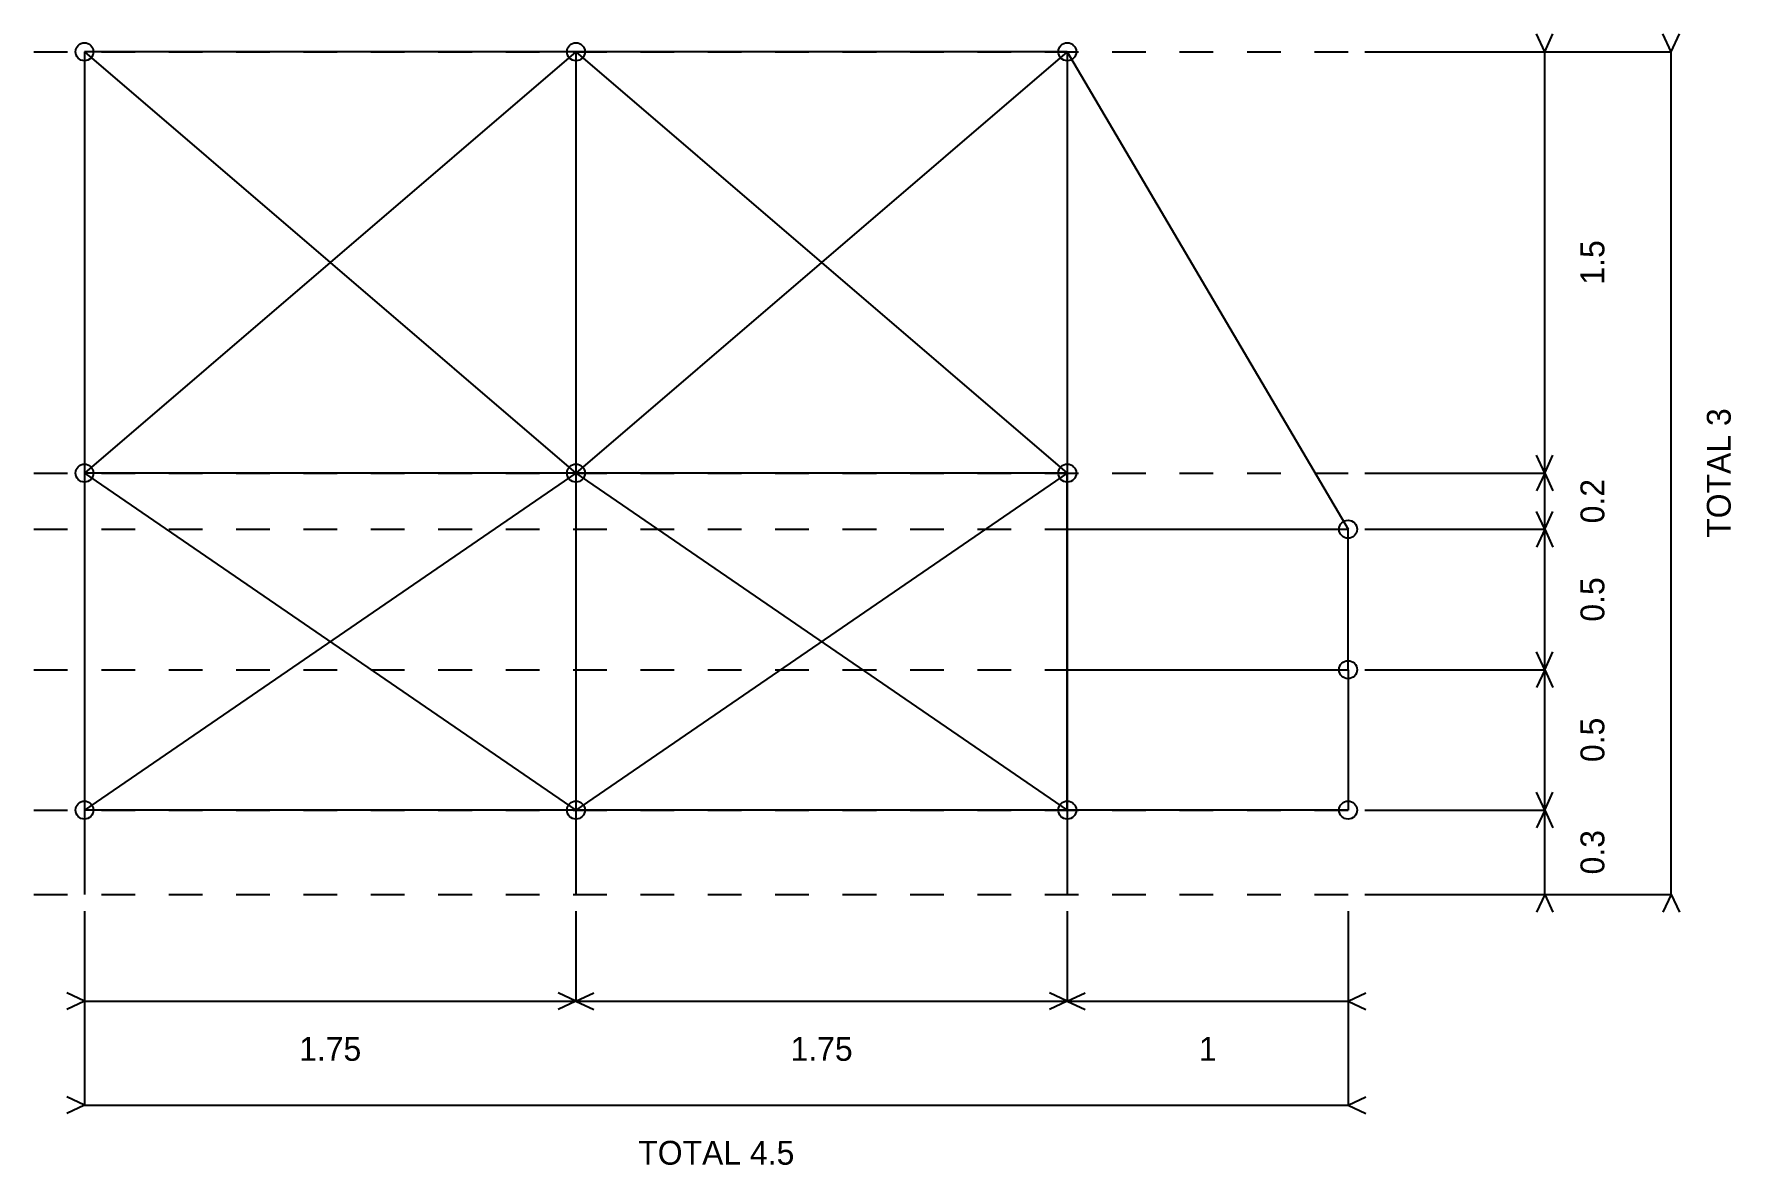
# Model space of a CAD drawing. Header units: millimetres. Extents: x -3164 to 2880, y -2035 to 1992.
import ezdxf
from ezdxf.enums import TextEntityAlignment as Align

# ---------------------------------------------------------------- set-up
doc = ezdxf.new("R2010")
doc.units = ezdxf.units.MM
doc.linetypes.add('DASHED', pattern=[240, 120, -120])
for name, color, linetype in [('DIMENSION', 1, 'CONTINUOUS'), ('LEVEL_GUIDE', 1, 'DASHED'), ('PIPE_ENDS', 5, 'CONTINUOUS'), ('PIPES', 5, 'CONTINUOUS')]:
    doc.layers.add(name, color=color, linetype=linetype)

msp = doc.modelspace()

# ---------------------------------------------------------------- linework, layer by layer
at = {"layer": 'DIMENSION'}
for p, q in [((2216.38, 1928.284727), (2186.796722, 1991.726273)), ((2216.38, 1928.284727), (2245.963278, 1991.726273)), ((2666.38, 1928.284727), (2636.796722, 1991.726273)), ((2666.38, 1928.284727), (2695.963278, 1991.726273)), ((1576.38, 1928.284727), (2216.38, 1928.284727)), ((1576.38, 1928.284727), (2666.38, 1928.284727)), ((2216.38, 428.274727), (2216.38, 1928.284727)), ((2666.38, -1071.725273), (2666.38, 1928.284727)), ((2216.38, 428.274727), (2186.796722, 491.716273)), ((2216.38, 428.274727), (2245.963278, 491.716273)), ((1576.38, 428.274727), (2216.38, 428.274727)), ((1576.38, 428.274727), (2216.38, 428.274727)), ((2216.38, 428.274727), (2186.796722, 364.833182)), ((2216.38, 228.274727), (2216.38, 428.274727)), ((2216.38, 428.274727), (2245.963278, 364.833182)), ((2216.38, 228.274727), (2186.796722, 291.716273)), ((2216.38, 228.274727), (2245.963278, 291.716273)), ((1576.38, 228.274727), (2216.38, 228.274727)), ((1576.38, 228.274727), (2216.38, 228.274727)), ((2216.38, 228.274727), (2186.796722, 164.833182)), ((2216.38, -271.725273), (2216.38, 228.274727)), ((2216.38, 228.274727), (2245.963278, 164.833182)), ((2216.38, -271.725273), (2186.796722, -208.283727)), ((2216.38, -271.725273), (2245.963278, -208.283727)), ((1576.38, -271.725273), (2216.38, -271.725273)), ((1576.38, -271.725273), (2216.38, -271.725273)), ((2216.38, -271.725273), (2186.796722, -335.166818)), ((2216.38, -771.725273), (2216.38, -271.725273)), ((2216.38, -271.725273), (2245.963278, -335.166818)), ((2216.38, -771.725273), (2186.796722, -708.283727)), ((2216.38, -771.725273), (2245.963278, -708.283727)), ((1576.38, -771.725273), (2216.38, -771.725273)), ((1576.38, -771.725273), (2216.38, -771.725273)), ((2216.38, -771.725273), (2186.796722, -835.166818)), ((2216.38, -1071.725273), (2216.38, -771.725273)), ((2216.38, -771.725273), (2245.963278, -835.166818)), ((1576.38, -1071.725273), (2216.38, -1071.725273)), ((1576.38, -1071.725273), (2666.38, -1071.725273)), ((2216.38, -1071.725273), (2186.796722, -1135.166818)), ((2216.38, -1071.725273), (2245.963278, -1135.166818)), ((2666.38, -1071.725273), (2636.796722, -1135.166818)), ((2666.38, -1071.725273), (2695.963278, -1135.166818)), ((-2983.63, -1131.726273), (-2983.63, -1451.726273)), ((-2983.63, -1131.726273), (-2983.63, -1821.726273)), ((-1233.63, -1131.726273), (-1233.63, -1451.726273)), ((-1233.63, -1131.726273), (-1233.63, -1451.726273)), ((516.38, -1131.726273), (516.38, -1451.726273)), ((516.38, -1131.726273), (516.38, -1451.726273)), ((1516.38, -1131.726273), (1516.38, -1451.726273)), ((1516.38, -1131.726273), (1516.38, -1821.726273)), ((-2983.63, -1451.726273), (-3047.071545, -1422.142994)), ((-1233.63, -1451.726273), (-1297.071545, -1422.142994)), ((-1233.63, -1451.726273), (-1170.188455, -1422.142994)), ((516.38, -1451.726273), (452.938455, -1422.142994)), ((516.38, -1451.726273), (579.821545, -1422.142994)), ((1516.38, -1451.726273), (1579.821545, -1422.142994)), ((-2983.63, -1451.726273), (-3047.071545, -1481.309551)), ((-2983.63, -1451.726273), (-1233.63, -1451.726273)), ((-1233.63, -1451.726273), (-1297.071545, -1481.309551)), ((-1233.63, -1451.726273), (-1170.188455, -1481.309551)), ((-1233.63, -1451.726273), (516.38, -1451.726273)), ((516.38, -1451.726273), (452.938455, -1481.309551)), ((516.38, -1451.726273), (579.821545, -1481.309551)), ((516.38, -1451.726273), (1516.38, -1451.726273)), ((1516.38, -1451.726273), (1579.821545, -1481.309551)), ((-2983.63, -1821.726273), (-3047.071545, -1792.142994)), ((1516.38, -1821.726273), (1579.821545, -1792.142994)), ((-2983.63, -1821.726273), (-3047.071545, -1851.309551)), ((-2983.63, -1821.726273), (1516.38, -1821.726273)), ((1516.38, -1821.726273), (1579.821545, -1851.309551))]:
    msp.add_line(p, q, dxfattribs=at)
at = {"layer": 'LEVEL_GUIDE', "linetype": 'DASHED'}
for p, q in [((-3163.63, 1928.284727), (1696.38, 1928.284727)), ((-3163.63, 428.274727), (1696.38, 428.274727)), ((-3163.63, 228.274727), (1696.38, 228.274727)), ((-3163.63, -271.725273), (1696.38, -271.725273)), ((-3163.63, -771.725273), (1696.38, -771.725273)), ((-3163.63, -1071.725273), (1696.38, -1071.725273))]:
    msp.add_line(p, q, dxfattribs=at)
at = {"layer": 'PIPE_ENDS'}
for centre in [(-2983.63, 1928.274727), (-1233.63, 1928.274727), (516.37, 1928.274727), (-2983.63, 428.274727), (-1233.63, 428.274727), (516.37, 428.274727), (1516.37, 228.274727), (1516.37, -271.725273), (-2983.63, -771.725273), (-1233.63, -771.725273), (516.37, -771.725273), (1516.37, -771.725273)]:
    msp.add_circle(centre, 32, dxfattribs=at)
at = {"layer": 'PIPES'}
for p, q in [((-2983.63, 1928.284727), (-2983.63, 428.274727)), ((-1233.63, 1928.284727), (-2983.63, 1928.284727)), ((-2983.63, 1928.284727), (-1233.63, 428.274727)), ((-1233.63, 1928.284727), (-2983.63, 428.274727)), ((-1233.63, 1928.284727), (-1233.63, 428.274727)), ((516.38, 1928.284727), (-1233.63, 1928.284727)), ((-1233.63, 1928.284727), (516.38, 428.274727)), ((516.38, 1928.284727), (-1233.63, 428.274727)), ((516.38, 1928.284727), (516.38, 428.274727)), ((516.38, 1928.284727), (1516.38, 228.274727)), ((-2983.63, 428.274727), (-2983.63, -771.725273)), ((-1233.63, 428.274727), (-2983.63, 428.274727)), ((-1233.63, 428.274727), (-2983.63, -771.725273)), ((-2983.63, 428.274727), (-1233.63, -771.725273)), ((-1233.63, 428.274727), (-1233.63, -771.725273)), ((516.38, 428.274727), (-1233.63, 428.274727)), ((516.38, 428.274727), (-1233.63, -771.725273)), ((-1233.63, 428.274727), (516.38, -771.725273)), ((516.38, 428.274727), (516.38, -771.725273)), ((516.38, 228.274727), (516.38, 428.274727)), ((516.38, -271.724273), (516.38, 228.274727)), ((516.38, 228.274727), (1516.38, 228.274727)), ((1516.38, -271.724273), (1516.38, 228.274727)), ((516.38, -771.725273), (516.38, -271.724273)), ((516.38, -271.724273), (1516.38, -271.724273)), ((1516.38, -271.724273), (1516.38, -771.725273)), ((-1233.63, -771.725273), (-2983.63, -771.725273)), ((-2983.63, -771.725273), (-2983.63, -1071.726273)), ((516.38, -771.725273), (-1233.63, -771.725273)), ((-1233.63, -771.725273), (-1233.63, -1071.726273)), ((1516.38, -771.725273), (516.38, -771.725273)), ((516.38, -771.725273), (516.38, -1071.726273))]:
    msp.add_line(p, q, dxfattribs=at)

# ---------------------------------------------------------------- texts
at = {"layer": 'DIMENSION'}
for s, p in [('1.5', (2386.38, 1178.279727)), ('TOTAL 3', (2836.38, 428.279727)), ('0.2', (2386.38, 328.274727)), ('0.5', (2386.38, -21.725273)), ('0.5', (2386.38, -521.725273)), ('0.3', (2386.38, -921.725273))]:
    msp.add_text(s, height=85, rotation=90, dxfattribs=at).set_placement(p, align=Align.MIDDLE_CENTER)
for s, p in [('1.75', (-2108.63, -1621.726273)), ('1.75', (-358.625, -1621.726273)), ('1', (1016.38, -1621.726273)), ('TOTAL 4.5', (-733.625, -1991.726273))]:
    msp.add_text(s, height=85, dxfattribs=at).set_placement(p, align=Align.MIDDLE_CENTER)

doc.saveas('drawing.dxf')
